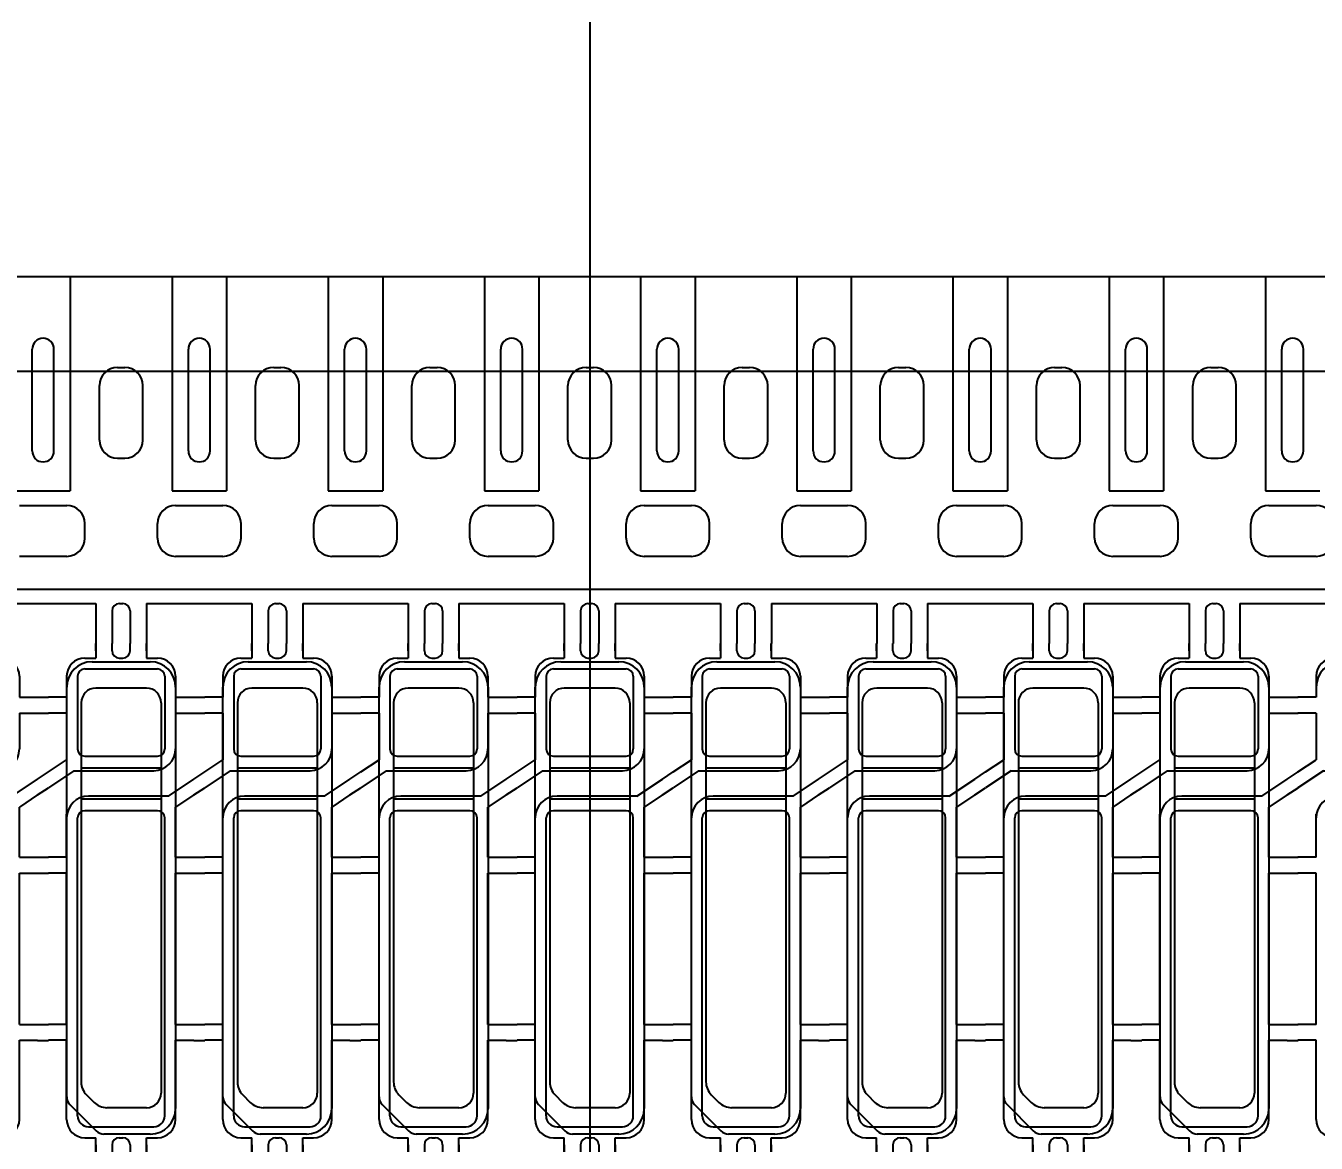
# Model space of a CAD drawing. Header units: millimetres. Extents: x -992 to 1678, y 98 to 1000.
# Drawn here: x -884.7 to -866.94, y 589.45 to 604.82 of the extents above; entities that cross this region are included whole.
import ezdxf

# ---------------------------------------------------------------- set-up
doc = ezdxf.new("R2010")
doc.units = ezdxf.units.MM
doc.header["$PDMODE"] = 3
doc.header["$PDSIZE"] = -1
doc.linetypes.add('CENTER', pattern=[10.16, 6.35, -1.27, 1.27, -1.27])
doc.linetypes.add('HIDDEN', pattern=[1.905, 1.27, -0.635])
doc.layers.get('DEFPOINTS').update_dxf_attribs({"color": 10})
for name, color, linetype in [('1', 3, 'Continuous'), ('b etching', 1, 'Continuous'), ('CEN', 8, 'CENTER'), ('DIM', 7, 'Continuous'), ('HID', 1, 'HIDDEN'), ('PPA', 2, 'Continuous')]:
    doc.layers.add(name, color=color, linetype=linetype)
doc.styles.add('SIMPLEX', font='simplex')
doc.styles.get("Standard").update_dxf_attribs({"font": 'txt.shx', "bigfont": 'chineset.shx'})
doc.dimstyles.new('ISO-25', dxfattribs={"dimtxt": 2.5, "dimasz": 2.5, "dimexe": 1.25, "dimexo": 0.625, "dimtad": 1, "dimtxsty": 'Standard', "dimcen": 2.5, "dimadec": 0, "dimazin": 0, "dimtfac": 1, "dimtmove": 0, "dimatfit": 3, "dimfxl": 0, "dimarcsym": 0})

# ---------------------------------------------------------------- blocks, each defined once
blk = doc.blocks.new('_OPEN30')
at = {"color": 0, "linetype": 'ByBlock'}
for p, q in [((-1, 0.2679), (0, 0)), ((0, 0), (-1, -0.2679)), ((0, 0), (-1, 0))]:
    blk.add_line(p, q, dxfattribs=at)
blk = doc.blocks.new('*D42')
at = {"layer": 'DEFPOINTS', "color": 0}
for p in [(-907.786, 618.552), (-876.936, 604.871), (-907.786, 600.871)]:
    blk.add_point(p, dxfattribs=at)
at = {"layer": 'DIM', "color": 0, "lineweight": -2}
for p, q in [((-907.786, 601.871), (-907.786, 619.552)), ((-876.936, 605.871), (-876.936, 619.552)), ((-905.786, 618.552), (-899.861, 618.552)), ((-878.936, 618.552), (-884.861, 618.552))]:
    blk.add_line(p, q, dxfattribs=at)
at = {"layer": 'DIM', "color": 0, "lineweight": -2, "xscale": 2, "yscale": 2, "zscale": 2, "rotation": 180}
blk.add_blockref('_OPEN30', (-907.786, 618.552), dxfattribs=at)
at = {"layer": 'DIM', "color": 0, "lineweight": -2, "xscale": 2, "yscale": 2, "zscale": 2}
blk.add_blockref('_OPEN30', (-876.936, 618.552), dxfattribs=at)
at = {"layer": 'DIM', "color": 0, "insert": (-892.361, 618.552), "char_height": 3, "attachment_point": 5, "style": 'SIMPLEX'}
blk.add_mtext('30,85', dxfattribs=at)
blk = doc.blocks.new('e1')
at = {"layer": '1'}
for p, q in [((-947.058, 906.581), (-947.058, 906.481)), ((-947.058, 906.481), (-947.058, 906.581)), ((-947.058, 906.581), (-947.058, 906.381)), ((-946.358, 906.581), (-946.358, 906.481)), ((-946.358, 906.481), (-946.358, 906.581)), ((-946.358, 906.581), (-946.358, 906.381)), ((-946.358, 906.381), (-946.208, 906.381)), ((-947.458, 906.131), (-947.458, 905.841)), ((-945.958, 906.131), (-945.958, 905.841)), ((-947.458, 905.841), (-947.708, 905.841)), ((-945.958, 905.841), (-945.708, 905.841)), ((-947.458, 905.621), (-947.708, 905.621)), ((-947.458, 905.621), (-947.458, 904.981)), ((-945.958, 905.621), (-945.958, 905.131)), ((-945.958, 905.621), (-945.708, 905.621)), ((-947.358, 904.831), (-946.258, 904.831)), ((-946.058, 904.481), (-947.158, 904.481)), ((-945.958, 903.641), (-945.958, 904.331)), ((-947.458, 903.641), (-947.458, 904.231)), ((-947.458, 903.641), (-947.708, 903.641)), ((-945.958, 903.641), (-945.708, 903.641)), ((-947.458, 903.421), (-947.708, 903.421)), ((-947.458, 901.341), (-947.458, 903.421)), ((-945.958, 901.341), (-945.958, 903.421)), ((-945.958, 903.421), (-945.708, 903.421)), ((-947.458, 901.341), (-947.708, 901.341)), ((-945.958, 901.341), (-945.708, 901.341)), ((-947.458, 901.121), (-947.708, 901.121)), ((-947.458, 900.031), (-947.458, 901.121)), ((-945.958, 900.031), (-945.958, 901.121)), ((-945.958, 901.121), (-945.708, 901.121)), ((-947.058, 899.581), (-947.058, 899.781)), ((-947.058, 899.581), (-947.058, 899.681)), ((-947.058, 899.681), (-947.058, 899.581)), ((-946.358, 899.781), (-946.208, 899.781)), ((-946.358, 899.581), (-946.358, 899.781)), ((-946.358, 899.581), (-946.358, 899.681)), ((-946.358, 899.681), (-946.358, 899.581))]:
    blk.add_line(p, q, dxfattribs=at)
at = {"layer": '1', "linetype": 'ByBlock'}
for p, q in [((-946.833, 906.481), (-946.833, 906.581)), ((-946.583, 906.481), (-946.583, 906.581)), ((-947.208, 906.381), (-947.058, 906.381)), ((-946.733, 906.381), (-946.683, 906.381)), ((-947.708, 904.814), (-947.458, 904.981)), ((-947.358, 904.831), (-947.708, 904.597)), ((-946.058, 904.481), (-945.708, 904.714)), ((-945.708, 904.497), (-945.958, 904.331)), ((-947.208, 899.781), (-947.058, 899.781)), ((-946.833, 899.681), (-946.833, 899.581)), ((-946.733, 899.781), (-946.683, 899.781)), ((-946.583, 899.681), (-946.583, 899.581))]:
    blk.add_line(p, q, dxfattribs=at)
for centre, start, end in [((-946.733, 906.481), 180, 270), ((-946.683, 906.481), 270, 0), ((-946.733, 899.681), 90, 180), ((-946.683, 899.681), 0, 90)]:
    blk.add_arc(centre, 0.1, start, end, dxfattribs=at)
at = {"layer": '1'}
for centre, radius, start, end in [((-947.208, 906.131), 0.25, 90, 180), ((-946.208, 906.131), 0.25, 0, 90), ((-946.258, 905.131), 0.3, 270, 0), ((-947.158, 904.181), 0.3, 90, 180), ((-947.208, 900.031), 0.25, 180, 270), ((-946.208, 900.031), 0.25, 270, 0)]:
    blk.add_arc(centre, radius, start, end, dxfattribs=at)
blk = doc.blocks.new('e2')
at = {"layer": 'b etching', "linetype": 'ByBlock'}
for p, q in [((-947.308, 906.131), (-947.308, 905.131)), ((-947.208, 906.231), (-946.208, 906.231)), ((-946.108, 906.131), (-946.108, 905.131)), ((-947.208, 905.031), (-946.208, 905.031)), ((-947.308, 900.081), (-947.308, 904.181)), ((-946.208, 904.281), (-947.208, 904.281)), ((-946.108, 900.081), (-946.108, 904.181)), ((-947.158, 899.931), (-946.258, 899.931))]:
    blk.add_line(p, q, dxfattribs=at)
for centre, radius, start, end in [((-947.208, 906.131), 0.1, 90, 180), ((-946.208, 906.131), 0.1, 360, 90), ((-947.208, 905.131), 0.1, 180, 270), ((-946.208, 905.131), 0.1, 270, 360), ((-947.208, 904.181), 0.1, 90, 180), ((-946.208, 904.181), 0.1, 0, 90), ((-947.158, 900.081), 0.15, 180, 270), ((-946.258, 900.081), 0.15, 270, 0)]:
    blk.add_arc(centre, radius, start, end, dxfattribs=at)

msp = doc.modelspace()

# ---------------------------------------------------------------- linework, layer by layer
at = {"layer": '1'}
for p, q in [((-906.78553085, 601.37062093), (-876.93553085, 601.37062093)), ((-884.61053085, 598.97062093), (-884.61053085, 600.37062093)), ((-884.61053085, 598.97062093), (-884.61053085, 600.37062093)), ((-884.31053085, 598.97062093), (-884.31053085, 600.37062093)), ((-884.31053085, 598.97062093), (-884.31053085, 600.37062093)), ((-882.46053085, 598.97062093), (-882.46053085, 600.37062093)), ((-882.46053085, 598.97062093), (-882.46053085, 600.37062093)), ((-882.16053085, 598.97062093), (-882.16053085, 600.37062093)), ((-882.16053085, 598.97062093), (-882.16053085, 600.37062093)), ((-880.31053085, 598.97062093), (-880.31053085, 600.37062093)), ((-880.31053085, 598.97062093), (-880.31053085, 600.37062093)), ((-880.01053085, 598.97062093), (-880.01053085, 600.37062093)), ((-880.01053085, 598.97062093), (-880.01053085, 600.37062093)), ((-878.16053085, 598.97062093), (-878.16053085, 600.37062093)), ((-878.16053085, 598.97062093), (-878.16053085, 600.37062093)), ((-877.86053085, 598.97062093), (-877.86053085, 600.37062093)), ((-877.86053085, 598.97062093), (-877.86053085, 600.37062093)), ((-876.01053085, 598.97062093), (-876.01053085, 600.37062093)), ((-876.01053085, 598.97062093), (-876.01053085, 600.37062093)), ((-875.71053085, 598.97062093), (-875.71053085, 600.37062093)), ((-875.71053085, 598.97062093), (-875.71053085, 600.37062093)), ((-873.86053085, 598.97062093), (-873.86053085, 600.37062093)), ((-873.86053085, 598.97062093), (-873.86053085, 600.37062093)), ((-873.56053085, 598.97062093), (-873.56053085, 600.37062093)), ((-873.56053085, 598.97062093), (-873.56053085, 600.37062093)), ((-871.71053085, 598.97062093), (-871.71053085, 600.37062093)), ((-871.71053085, 598.97062093), (-871.71053085, 600.37062093)), ((-871.41053085, 598.97062093), (-871.41053085, 600.37062093)), ((-871.41053085, 598.97062093), (-871.41053085, 600.37062093)), ((-869.56053085, 598.97062093), (-869.56053085, 600.37062093)), ((-869.56053085, 598.97062093), (-869.56053085, 600.37062093)), ((-869.26053085, 598.97062093), (-869.26053085, 600.37062093)), ((-869.26053085, 598.97062093), (-869.26053085, 600.37062093)), ((-867.41053085, 598.97062093), (-867.41053085, 600.37062093)), ((-867.41053085, 598.97062093), (-867.41053085, 600.37062093)), ((-867.11053085, 598.97062093), (-867.11053085, 600.37062093)), ((-867.11053085, 598.97062093), (-867.11053085, 600.37062093)), ((-883.43553085, 600.12062093), (-883.33553085, 600.12062093)), ((-881.28553085, 600.12062093), (-881.18553085, 600.12062093)), ((-879.13553085, 600.12062093), (-879.03553085, 600.12062093)), ((-876.98553085, 600.12062093), (-876.88553085, 600.12062093)), ((-874.83553085, 600.12062093), (-874.73553085, 600.12062093)), ((-872.68553085, 600.12062093), (-872.58553085, 600.12062093)), ((-870.53553085, 600.12062093), (-870.43553085, 600.12062093)), ((-868.38553085, 600.12062093), (-868.28553085, 600.12062093)), ((-883.68553085, 599.12062093), (-883.68553085, 599.87062093)), ((-883.08553085, 599.12062093), (-883.08553085, 599.87062093)), ((-881.53553085, 599.12062093), (-881.53553085, 599.87062093)), ((-880.93553085, 599.12062093), (-880.93553085, 599.87062093)), ((-879.38553085, 599.12062093), (-879.38553085, 599.87062093)), ((-878.78553085, 599.12062093), (-878.78553085, 599.87062093)), ((-877.23553085, 599.12062093), (-877.23553085, 599.87062093)), ((-876.63553085, 599.12062093), (-876.63553085, 599.87062093)), ((-875.08553085, 599.12062093), (-875.08553085, 599.87062093)), ((-874.48553085, 599.12062093), (-874.48553085, 599.87062093)), ((-872.93553085, 599.12062093), (-872.93553085, 599.87062093)), ((-872.33553085, 599.12062093), (-872.33553085, 599.87062093)), ((-870.78553085, 599.12062093), (-870.78553085, 599.87062093)), ((-870.18553085, 599.12062093), (-870.18553085, 599.87062093)), ((-868.63553085, 599.12062093), (-868.63553085, 599.87062093)), ((-868.03553085, 599.12062093), (-868.03553085, 599.87062093)), ((-883.43553085, 598.87062093), (-883.33553085, 598.87062093)), ((-881.28553085, 598.87062093), (-881.18553085, 598.87062093)), ((-879.13553085, 598.87062093), (-879.03553085, 598.87062093)), ((-876.98553085, 598.87062093), (-876.88553085, 598.87062093)), ((-874.83553085, 598.87062093), (-874.73553085, 598.87062093)), ((-872.68553085, 598.87062093), (-872.58553085, 598.87062093)), ((-870.53553085, 598.87062093), (-870.43553085, 598.87062093)), ((-868.38553085, 598.87062093), (-868.28553085, 598.87062093)), ((-884.78553085, 598.22062093), (-884.13553085, 598.22062093)), ((-882.63553085, 598.22062093), (-881.98553085, 598.22062093)), ((-880.48553085, 598.22062093), (-879.83553085, 598.22062093)), ((-878.33553085, 598.22062093), (-877.68553085, 598.22062093)), ((-876.18553085, 598.22062093), (-875.53553085, 598.22062093)), ((-874.03553085, 598.22062093), (-873.38553085, 598.22062093)), ((-871.88553085, 598.22062093), (-871.23553085, 598.22062093)), ((-869.73553085, 598.22062093), (-869.08553085, 598.22062093)), ((-867.58553085, 598.22062093), (-866.93553085, 598.22062093))]:
    msp.add_line(p, q, dxfattribs=at)
at = {"layer": '1', "linetype": 'ByBlock'}
for p, q in [((-876.93553085, 601.37062093), (-847.08553085, 601.37062093)), ((-883.88553085, 597.77062093), (-883.88553085, 597.97062093)), ((-882.88553085, 597.77062093), (-882.88553085, 597.97062093)), ((-881.73553085, 597.77062093), (-881.73553085, 597.97062093)), ((-880.73553085, 597.77062093), (-880.73553085, 597.97062093)), ((-879.58553085, 597.77062093), (-879.58553085, 597.97062093)), ((-878.58553085, 597.77062093), (-878.58553085, 597.97062093)), ((-877.43553085, 597.77062093), (-877.43553085, 597.97062093)), ((-876.43553085, 597.77062093), (-876.43553085, 597.97062093)), ((-875.28553085, 597.77062093), (-875.28553085, 597.97062093)), ((-874.28553085, 597.77062093), (-874.28553085, 597.97062093)), ((-873.13553085, 597.77062093), (-873.13553085, 597.97062093)), ((-872.13553085, 597.77062093), (-872.13553085, 597.97062093)), ((-870.98553085, 597.77062093), (-870.98553085, 597.97062093)), ((-869.98553085, 597.77062093), (-869.98553085, 597.97062093)), ((-868.83553085, 597.77062093), (-868.83553085, 597.97062093)), ((-867.83553085, 597.77062093), (-867.83553085, 597.97062093)), ((-884.13553085, 597.52062093), (-884.78553085, 597.52062093)), ((-881.98553085, 597.52062093), (-882.63553085, 597.52062093)), ((-879.83553085, 597.52062093), (-880.48553085, 597.52062093)), ((-877.68553085, 597.52062093), (-878.33553085, 597.52062093)), ((-875.53553085, 597.52062093), (-876.18553085, 597.52062093)), ((-873.38553085, 597.52062093), (-874.03553085, 597.52062093)), ((-871.23553085, 597.52062093), (-871.88553085, 597.52062093)), ((-869.08553085, 597.52062093), (-869.73553085, 597.52062093)), ((-866.93553085, 597.52062093), (-867.58553085, 597.52062093)), ((-885.18553085, 596.87062093), (-883.73553085, 596.87062093)), ((-883.73553085, 596.87062093), (-883.73553085, 596.32062093)), ((-883.41053085, 596.87062093), (-883.36053085, 596.87062093)), ((-883.03553085, 596.87062093), (-881.58553085, 596.87062093)), ((-883.03553085, 596.87062093), (-883.03553085, 596.32062093)), ((-881.58553085, 596.87062093), (-881.58553085, 596.32062093)), ((-881.26053085, 596.87062093), (-881.21053085, 596.87062093)), ((-880.88553085, 596.87062093), (-879.43553085, 596.87062093)), ((-880.88553085, 596.87062093), (-880.88553085, 596.32062093)), ((-879.43553085, 596.87062093), (-879.43553085, 596.32062093)), ((-879.11053085, 596.87062093), (-879.06053085, 596.87062093)), ((-878.73553085, 596.87062093), (-877.28553085, 596.87062093)), ((-878.73553085, 596.87062093), (-878.73553085, 596.32062093)), ((-877.28553085, 596.87062093), (-877.28553085, 596.32062093)), ((-876.96053085, 596.87062093), (-876.91053085, 596.87062093)), ((-876.58553085, 596.87062093), (-875.13553085, 596.87062093)), ((-876.58553085, 596.87062093), (-876.58553085, 596.32062093)), ((-875.13553085, 596.87062093), (-875.13553085, 596.32062093)), ((-874.81053085, 596.87062093), (-874.76053085, 596.87062093)), ((-874.43553085, 596.87062093), (-872.98553085, 596.87062093)), ((-874.43553085, 596.87062093), (-874.43553085, 596.32062093)), ((-872.98553085, 596.87062093), (-872.98553085, 596.32062093)), ((-872.66053085, 596.87062093), (-872.61053085, 596.87062093)), ((-872.28553085, 596.87062093), (-870.83553085, 596.87062093)), ((-872.28553085, 596.87062093), (-872.28553085, 596.32062093)), ((-870.83553085, 596.87062093), (-870.83553085, 596.32062093)), ((-870.51053085, 596.87062093), (-870.46053085, 596.87062093)), ((-870.13553085, 596.87062093), (-868.68553085, 596.87062093)), ((-870.13553085, 596.87062093), (-870.13553085, 596.32062093)), ((-868.68553085, 596.87062093), (-868.68553085, 596.32062093)), ((-868.36053085, 596.87062093), (-868.31053085, 596.87062093)), ((-867.98553085, 596.87062093), (-866.53553085, 596.87062093)), ((-867.98553085, 596.87062093), (-867.98553085, 596.32062093)), ((-883.51053085, 596.77062093), (-883.51053085, 596.32062093)), ((-883.26053085, 596.77062093), (-883.26053085, 596.32062093)), ((-881.36053085, 596.77062093), (-881.36053085, 596.32062093)), ((-881.11053085, 596.77062093), (-881.11053085, 596.32062093)), ((-879.21053085, 596.77062093), (-879.21053085, 596.32062093)), ((-878.96053085, 596.77062093), (-878.96053085, 596.32062093)), ((-877.06053085, 596.77062093), (-877.06053085, 596.32062093)), ((-876.81053085, 596.77062093), (-876.81053085, 596.32062093)), ((-874.91053085, 596.77062093), (-874.91053085, 596.32062093)), ((-874.66053085, 596.77062093), (-874.66053085, 596.32062093)), ((-872.76053085, 596.77062093), (-872.76053085, 596.32062093)), ((-872.51053085, 596.77062093), (-872.51053085, 596.32062093)), ((-870.61053085, 596.77062093), (-870.61053085, 596.32062093)), ((-870.36053085, 596.77062093), (-870.36053085, 596.32062093)), ((-868.46053085, 596.77062093), (-868.46053085, 596.32062093)), ((-868.21053085, 596.77062093), (-868.21053085, 596.32062093)), ((-884.53553085, 595.58062093), (-884.38553085, 595.58062093)), ((-882.38553085, 595.58062093), (-882.23553085, 595.58062093)), ((-880.23553085, 595.58062093), (-880.08553085, 595.58062093)), ((-878.08553085, 595.58062093), (-877.93553085, 595.58062093)), ((-875.93553085, 595.58062093), (-875.78553085, 595.58062093)), ((-873.78553085, 595.58062093), (-873.63553085, 595.58062093)), ((-871.63553085, 595.58062093), (-871.48553085, 595.58062093)), ((-869.48553085, 595.58062093), (-869.33553085, 595.58062093)), ((-867.33553085, 595.58062093), (-867.18553085, 595.58062093)), ((-884.53553085, 595.36062093), (-884.38553085, 595.36062093)), ((-882.38553085, 595.36062093), (-882.23553085, 595.36062093)), ((-880.23553085, 595.36062093), (-880.08553085, 595.36062093)), ((-878.08553085, 595.36062093), (-877.93553085, 595.36062093)), ((-875.93553085, 595.36062093), (-875.78553085, 595.36062093)), ((-873.78553085, 595.36062093), (-873.63553085, 595.36062093)), ((-871.63553085, 595.36062093), (-871.48553085, 595.36062093)), ((-869.48553085, 595.36062093), (-869.33553085, 595.36062093)), ((-867.33553085, 595.36062093), (-867.18553085, 595.36062093)), ((-884.53553085, 594.45395426), (-884.38553085, 594.55395426)), ((-882.38553085, 594.45395426), (-882.23553085, 594.55395426)), ((-880.23553085, 594.45395426), (-880.08553085, 594.55395426)), ((-878.08553085, 594.45395426), (-877.93553085, 594.55395426)), ((-875.93553085, 594.45395426), (-875.78553085, 594.55395426)), ((-873.78553085, 594.45395426), (-873.63553085, 594.55395426)), ((-871.63553085, 594.45395426), (-871.48553085, 594.55395426)), ((-869.48553085, 594.45395426), (-869.33553085, 594.55395426)), ((-867.33553085, 594.45395426), (-867.18553085, 594.55395426)), ((-884.53553085, 594.23728759), (-884.38553085, 594.33728759)), ((-882.38553085, 594.23728759), (-882.23553085, 594.33728759)), ((-880.23553085, 594.23728759), (-880.08553085, 594.33728759)), ((-878.08553085, 594.23728759), (-877.93553085, 594.33728759)), ((-875.93553085, 594.23728759), (-875.78553085, 594.33728759)), ((-873.78553085, 594.23728759), (-873.63553085, 594.33728759)), ((-871.63553085, 594.23728759), (-871.48553085, 594.33728759)), ((-869.48553085, 594.23728759), (-869.33553085, 594.33728759)), ((-867.33553085, 594.23728759), (-867.18553085, 594.33728759)), ((-884.53553085, 593.38062093), (-884.38553085, 593.38062093)), ((-882.38553085, 593.38062093), (-882.23553085, 593.38062093)), ((-880.23553085, 593.38062093), (-880.08553085, 593.38062093)), ((-878.08553085, 593.38062093), (-877.93553085, 593.38062093)), ((-875.93553085, 593.38062093), (-875.78553085, 593.38062093)), ((-873.78553085, 593.38062093), (-873.63553085, 593.38062093)), ((-871.63553085, 593.38062093), (-871.48553085, 593.38062093)), ((-869.48553085, 593.38062093), (-869.33553085, 593.38062093)), ((-867.33553085, 593.38062093), (-867.18553085, 593.38062093)), ((-884.53553085, 593.16062093), (-884.38553085, 593.16062093)), ((-882.38553085, 593.16062093), (-882.23553085, 593.16062093)), ((-880.23553085, 593.16062093), (-880.08553085, 593.16062093)), ((-878.08553085, 593.16062093), (-877.93553085, 593.16062093)), ((-875.93553085, 593.16062093), (-875.78553085, 593.16062093)), ((-873.78553085, 593.16062093), (-873.63553085, 593.16062093)), ((-871.63553085, 593.16062093), (-871.48553085, 593.16062093)), ((-869.48553085, 593.16062093), (-869.33553085, 593.16062093)), ((-867.33553085, 593.16062093), (-867.18553085, 593.16062093)), ((-884.53553085, 591.08062093), (-884.38553085, 591.08062093)), ((-882.38553085, 591.08062093), (-882.23553085, 591.08062093)), ((-880.23553085, 591.08062093), (-880.08553085, 591.08062093)), ((-878.08553085, 591.08062093), (-877.93553085, 591.08062093)), ((-875.93553085, 591.08062093), (-875.78553085, 591.08062093)), ((-873.78553085, 591.08062093), (-873.63553085, 591.08062093)), ((-871.63553085, 591.08062093), (-871.48553085, 591.08062093)), ((-869.48553085, 591.08062093), (-869.33553085, 591.08062093)), ((-867.33553085, 591.08062093), (-867.18553085, 591.08062093)), ((-884.53553085, 590.86062093), (-884.38553085, 590.86062093)), ((-882.38553085, 590.86062093), (-882.23553085, 590.86062093)), ((-880.23553085, 590.86062093), (-880.08553085, 590.86062093)), ((-878.08553085, 590.86062093), (-877.93553085, 590.86062093)), ((-875.93553085, 590.86062093), (-875.78553085, 590.86062093)), ((-873.78553085, 590.86062093), (-873.63553085, 590.86062093)), ((-871.63553085, 590.86062093), (-871.48553085, 590.86062093)), ((-869.48553085, 590.86062093), (-869.33553085, 590.86062093)), ((-867.33553085, 590.86062093), (-867.18553085, 590.86062093))]:
    msp.add_line(p, q, dxfattribs=at)
at = {"layer": '1'}
for centre, radius, start, end in [((-884.46053085, 600.37062093), 0.15, 0, 180), ((-884.46053085, 600.37062093), 0.15, 0, 180), ((-882.31053085, 600.37062093), 0.15, 0, 180), ((-882.31053085, 600.37062093), 0.15, 0, 180), ((-880.16053085, 600.37062093), 0.15, 0, 180), ((-880.16053085, 600.37062093), 0.15, 0, 180), ((-878.01053085, 600.37062093), 0.15, 0, 180), ((-878.01053085, 600.37062093), 0.15, 0, 180), ((-875.86053085, 600.37062093), 0.15, 0, 180), ((-875.86053085, 600.37062093), 0.15, 0, 180), ((-873.71053085, 600.37062093), 0.15, 0, 180), ((-873.71053085, 600.37062093), 0.15, 0, 180), ((-871.56053085, 600.37062093), 0.15, 0, 180), ((-871.56053085, 600.37062093), 0.15, 0, 180), ((-869.41053085, 600.37062093), 0.15, 0, 180), ((-869.41053085, 600.37062093), 0.15, 0, 180), ((-867.26053085, 600.37062093), 0.15, 0, 180), ((-867.26053085, 600.37062093), 0.15, 0, 180), ((-883.43553085, 599.87062093), 0.25, 90, 180), ((-883.33553085, 599.87062093), 0.25, 0, 90), ((-881.28553085, 599.87062093), 0.25, 90, 180), ((-881.18553085, 599.87062093), 0.25, 0, 90), ((-879.13553085, 599.87062093), 0.25, 90, 180), ((-879.03553085, 599.87062093), 0.25, 0, 90), ((-876.98553085, 599.87062093), 0.25, 90, 180), ((-876.88553085, 599.87062093), 0.25, 0, 90), ((-874.83553085, 599.87062093), 0.25, 90, 180), ((-874.73553085, 599.87062093), 0.25, 0, 90), ((-872.68553085, 599.87062093), 0.25, 90, 180), ((-872.58553085, 599.87062093), 0.25, 0, 90), ((-870.53553085, 599.87062093), 0.25, 90, 180), ((-870.43553085, 599.87062093), 0.25, 0, 90), ((-868.38553085, 599.87062093), 0.25, 90, 180), ((-868.28553085, 599.87062093), 0.25, 0, 90), ((-884.46053085, 598.97062093), 0.15, 180, 0), ((-884.46053085, 598.97062093), 0.15, 180, 0), ((-883.43553085, 599.12062093), 0.25, 180, 270), ((-883.33553085, 599.12062093), 0.25, 270, 0), ((-882.31053085, 598.97062093), 0.15, 180, 0), ((-882.31053085, 598.97062093), 0.15, 180, 0), ((-881.28553085, 599.12062093), 0.25, 180, 270), ((-881.18553085, 599.12062093), 0.25, 270, 0), ((-880.16053085, 598.97062093), 0.15, 180, 0), ((-880.16053085, 598.97062093), 0.15, 180, 0), ((-879.13553085, 599.12062093), 0.25, 180, 270), ((-879.03553085, 599.12062093), 0.25, 270, 0), ((-878.01053085, 598.97062093), 0.15, 180, 0), ((-878.01053085, 598.97062093), 0.15, 180, 0), ((-876.98553085, 599.12062093), 0.25, 180, 270), ((-876.88553085, 599.12062093), 0.25, 270, 0), ((-875.86053085, 598.97062093), 0.15, 180, 0), ((-875.86053085, 598.97062093), 0.15, 180, 0), ((-874.83553085, 599.12062093), 0.25, 180, 270), ((-874.73553085, 599.12062093), 0.25, 270, 0), ((-873.71053085, 598.97062093), 0.15, 180, 0), ((-873.71053085, 598.97062093), 0.15, 180, 0), ((-872.68553085, 599.12062093), 0.25, 180, 270), ((-872.58553085, 599.12062093), 0.25, 270, 0), ((-871.56053085, 598.97062093), 0.15, 180, 0), ((-871.56053085, 598.97062093), 0.15, 180, 0), ((-870.53553085, 599.12062093), 0.25, 180, 270), ((-870.43553085, 599.12062093), 0.25, 270, 0), ((-869.41053085, 598.97062093), 0.15, 180, 0), ((-869.41053085, 598.97062093), 0.15, 180, 0), ((-868.38553085, 599.12062093), 0.25, 180, 270), ((-868.28553085, 599.12062093), 0.25, 270, 0), ((-867.26053085, 598.97062093), 0.15, 180, 0), ((-867.26053085, 598.97062093), 0.15, 180, 0)]:
    msp.add_arc(centre, radius, start, end, dxfattribs=at)
at = {"layer": '1', "linetype": 'ByBlock'}
for centre, radius, start, end in [((-884.13553085, 597.97062093), 0.25, 0, 90), ((-882.63553085, 597.97062093), 0.25, 90, 180), ((-881.98553085, 597.97062093), 0.25, 0, 90), ((-880.48553085, 597.97062093), 0.25, 90, 180), ((-879.83553085, 597.97062093), 0.25, 0, 90), ((-878.33553085, 597.97062093), 0.25, 90, 180), ((-877.68553085, 597.97062093), 0.25, 0, 90), ((-876.18553085, 597.97062093), 0.25, 90, 180), ((-875.53553085, 597.97062093), 0.25, 0, 90), ((-874.03553085, 597.97062093), 0.25, 90, 180), ((-873.38553085, 597.97062093), 0.25, 0, 90), ((-871.88553085, 597.97062093), 0.25, 90, 180), ((-871.23553085, 597.97062093), 0.25, 0, 90), ((-869.73553085, 597.97062093), 0.25, 90, 180), ((-869.08553085, 597.97062093), 0.25, 0, 90), ((-867.58553085, 597.97062093), 0.25, 90, 180), ((-866.93553085, 597.97062093), 0.25, 0, 90), ((-884.13553085, 597.77062093), 0.25, 270, 0), ((-882.63553085, 597.77062093), 0.25, 180, 270), ((-881.98553085, 597.77062093), 0.25, 270, 0), ((-880.48553085, 597.77062093), 0.25, 180, 270), ((-879.83553085, 597.77062093), 0.25, 270, 0), ((-878.33553085, 597.77062093), 0.25, 180, 270), ((-877.68553085, 597.77062093), 0.25, 270, 0), ((-876.18553085, 597.77062093), 0.25, 180, 270), ((-875.53553085, 597.77062093), 0.25, 270, 0), ((-874.03553085, 597.77062093), 0.25, 180, 270), ((-873.38553085, 597.77062093), 0.25, 270, 0), ((-871.88553085, 597.77062093), 0.25, 180, 270), ((-871.23553085, 597.77062093), 0.25, 270, 0), ((-869.73553085, 597.77062093), 0.25, 180, 270), ((-869.08553085, 597.77062093), 0.25, 270, 0), ((-867.58553085, 597.77062093), 0.25, 180, 270), ((-866.93553085, 597.77062093), 0.25, 270, 0), ((-883.41053085, 596.77062093), 0.1, 90, 180), ((-883.36053085, 596.77062093), 0.1, 0, 90), ((-881.26053085, 596.77062093), 0.1, 90, 180), ((-881.21053085, 596.77062093), 0.1, 0, 90), ((-879.11053085, 596.77062093), 0.1, 90, 180), ((-879.06053085, 596.77062093), 0.1, 0, 90), ((-876.96053085, 596.77062093), 0.1, 90, 180), ((-876.91053085, 596.77062093), 0.1, 0, 90), ((-874.81053085, 596.77062093), 0.1, 90, 180), ((-874.76053085, 596.77062093), 0.1, 0, 90), ((-872.66053085, 596.77062093), 0.1, 90, 180), ((-872.61053085, 596.77062093), 0.1, 0, 90), ((-870.51053085, 596.77062093), 0.1, 90, 180), ((-870.46053085, 596.77062093), 0.1, 0, 90), ((-868.36053085, 596.77062093), 0.1, 90, 180), ((-868.31053085, 596.77062093), 0.1, 0, 90)]:
    msp.add_arc(centre, radius, start, end, dxfattribs=at)
at = {"layer": 'CEN', "linetype": 'ByBlock'}
for p, q in [((-876.93553085, 604.87062093), (-876.93553085, 537.87062093)), ((-906.06053085, 600.07062093), (-663.71053085, 600.07062093))]:
    msp.add_line(p, q, dxfattribs=at)
at = {"layer": 'HID', "linetype": 'ByBlock'}
msp.add_line((-901.88553085, 597.07062093), (-851.98553085, 597.07062093), dxfattribs=at)
at = {"layer": 'PPA', "linetype": 'ByBlock'}
for p, q in [((-884.08553085, 601.37062093), (-884.08553085, 598.42062093)), ((-882.68553085, 601.37062093), (-882.68553085, 598.42062093)), ((-881.93553085, 601.37062093), (-881.93553085, 598.42062093)), ((-880.53553085, 601.37062093), (-880.53553085, 598.42062093)), ((-879.78553085, 601.37062093), (-879.78553085, 598.42062093)), ((-878.38553085, 601.37062093), (-878.38553085, 598.42062093)), ((-877.63553085, 601.37062093), (-877.63553085, 598.42062093)), ((-876.23553085, 601.37062093), (-876.23553085, 598.42062093)), ((-875.48553085, 601.37062093), (-875.48553085, 598.42062093)), ((-874.08553085, 601.37062093), (-874.08553085, 598.42062093)), ((-873.33553085, 601.37062093), (-873.33553085, 598.42062093)), ((-871.93553085, 601.37062093), (-871.93553085, 598.42062093)), ((-871.18553085, 601.37062093), (-871.18553085, 598.42062093)), ((-869.78553085, 601.37062093), (-869.78553085, 598.42062093)), ((-869.03553085, 601.37062093), (-869.03553085, 598.42062093)), ((-867.63553085, 601.37062093), (-867.63553085, 598.42062093)), ((-884.83553085, 598.42062093), (-884.08553085, 598.42062093)), ((-882.68553085, 598.42062093), (-881.93553085, 598.42062093)), ((-880.53553085, 598.42062093), (-879.78553085, 598.42062093)), ((-878.38553085, 598.42062093), (-877.63553085, 598.42062093)), ((-876.23553085, 598.42062093), (-875.48553085, 598.42062093)), ((-874.08553085, 598.42062093), (-873.33553085, 598.42062093)), ((-871.93553085, 598.42062093), (-871.18553085, 598.42062093)), ((-869.78553085, 598.42062093), (-869.03553085, 598.42062093)), ((-867.63553085, 598.42062093), (-866.88553085, 598.42062093)), ((-883.78553085, 596.07062093), (-882.98553085, 596.07062093)), ((-881.63553085, 596.07062093), (-880.83553085, 596.07062093)), ((-879.48553085, 596.07062093), (-878.68553085, 596.07062093)), ((-877.33553085, 596.07062093), (-876.53553085, 596.07062093)), ((-875.18553085, 596.07062093), (-874.38553085, 596.07062093)), ((-873.03553085, 596.07062093), (-872.23553085, 596.07062093)), ((-870.88553085, 596.07062093), (-870.08553085, 596.07062093)), ((-868.73553085, 596.07062093), (-867.93553085, 596.07062093)), ((-884.13553085, 590.08275296), (-884.13553085, 595.72062093)), ((-883.03553085, 595.70698456), (-883.73553085, 595.70698456)), ((-882.63553085, 595.72062093), (-882.63553085, 589.92062093)), ((-881.98553085, 590.08275296), (-881.98553085, 595.72062093)), ((-880.88553085, 595.70698456), (-881.58553085, 595.70698456)), ((-880.48553085, 595.72062093), (-880.48553085, 589.92062093)), ((-879.83553085, 590.08275296), (-879.83553085, 595.72062093)), ((-878.73553085, 595.70698456), (-879.43553085, 595.70698456)), ((-878.33553085, 595.72062093), (-878.33553085, 589.92062093)), ((-877.68553085, 590.08275296), (-877.68553085, 595.72062093)), ((-876.58553085, 595.70698456), (-877.28553085, 595.70698456)), ((-876.18553085, 595.72062093), (-876.18553085, 589.92062093)), ((-875.53553085, 590.08275296), (-875.53553085, 595.72062093)), ((-874.43553085, 595.70698456), (-875.13553085, 595.70698456)), ((-874.03553085, 595.72062093), (-874.03553085, 589.92062093)), ((-873.38553085, 590.08275296), (-873.38553085, 595.72062093)), ((-872.28553085, 595.70698456), (-872.98553085, 595.70698456)), ((-871.88553085, 595.72062093), (-871.88553085, 589.92062093)), ((-871.23553085, 590.08275296), (-871.23553085, 595.72062093)), ((-870.13553085, 595.70698456), (-870.83553085, 595.70698456)), ((-869.73553085, 595.72062093), (-869.73553085, 589.92062093)), ((-869.08553085, 590.08275296), (-869.08553085, 595.72062093)), ((-867.98553085, 595.70698456), (-868.68553085, 595.70698456)), ((-867.58553085, 595.72062093), (-867.58553085, 589.92062093)), ((-883.93553085, 595.50698456), (-883.93553085, 590.28781068)), ((-882.83553085, 595.50698456), (-882.83553085, 590.13425729)), ((-881.78553085, 595.50698456), (-881.78553085, 590.28781068)), ((-880.68553085, 595.50698456), (-880.68553085, 590.13425729)), ((-879.63553085, 595.50698456), (-879.63553085, 590.28781068)), ((-878.53553085, 595.50698456), (-878.53553085, 590.13425729)), ((-877.48553085, 595.50698456), (-877.48553085, 590.28781068)), ((-876.38553085, 595.50698456), (-876.38553085, 590.13425729)), ((-875.33553085, 595.50698456), (-875.33553085, 590.28781068)), ((-874.23553085, 595.50698456), (-874.23553085, 590.13425729)), ((-873.18553085, 595.50698456), (-873.18553085, 590.28781068)), ((-872.08553085, 595.50698456), (-872.08553085, 590.13425729)), ((-871.03553085, 595.50698456), (-871.03553085, 590.28781068)), ((-869.93553085, 595.50698456), (-869.93553085, 590.13425729)), ((-868.88553085, 595.50698456), (-868.88553085, 590.28781068)), ((-867.78553085, 595.50698456), (-867.78553085, 590.13425729)), ((-883.93553085, 594.61062093), (-882.83553085, 594.61062093)), ((-881.78553085, 594.61062093), (-880.68553085, 594.61062093)), ((-879.63553085, 594.61062093), (-878.53553085, 594.61062093)), ((-877.48553085, 594.61062093), (-876.38553085, 594.61062093)), ((-875.33553085, 594.61062093), (-874.23553085, 594.61062093)), ((-873.18553085, 594.61062093), (-872.08553085, 594.61062093)), ((-871.03553085, 594.61062093), (-869.93553085, 594.61062093)), ((-868.88553085, 594.61062093), (-867.78553085, 594.61062093)), ((-882.83553085, 594.18062093), (-883.93553085, 594.18062093)), ((-880.68553085, 594.18062093), (-881.78553085, 594.18062093)), ((-878.53553085, 594.18062093), (-879.63553085, 594.18062093)), ((-876.38553085, 594.18062093), (-877.48553085, 594.18062093)), ((-874.23553085, 594.18062093), (-875.33553085, 594.18062093)), ((-872.08553085, 594.18062093), (-873.18553085, 594.18062093)), ((-869.93553085, 594.18062093), (-871.03553085, 594.18062093)), ((-867.78553085, 594.18062093), (-868.88553085, 594.18062093)), ((-883.86230754, 590.11103399), (-883.75875415, 590.0074806)), ((-881.71230754, 590.11103399), (-881.60875415, 590.0074806)), ((-879.56230754, 590.11103399), (-879.45875415, 590.0074806)), ((-877.41230754, 590.11103399), (-877.30875415, 590.0074806)), ((-875.26230754, 590.11103399), (-875.15875415, 590.0074806)), ((-873.11230754, 590.11103399), (-873.00875415, 590.0074806)), ((-870.96230754, 590.11103399), (-870.85875415, 590.0074806)), ((-868.81230754, 590.11103399), (-868.70875415, 590.0074806)), ((-884.09159687, 589.97668695), (-883.72946483, 589.61455491)), ((-883.03553085, 589.93425729), (-883.58197746, 589.93425729)), ((-881.94159687, 589.97668695), (-881.57946483, 589.61455491)), ((-880.88553085, 589.93425729), (-881.43197746, 589.93425729)), ((-879.79159687, 589.97668695), (-879.42946483, 589.61455491)), ((-878.73553085, 589.93425729), (-879.28197746, 589.93425729)), ((-877.64159687, 589.97668695), (-877.27946483, 589.61455491)), ((-876.58553085, 589.93425729), (-877.13197746, 589.93425729)), ((-875.49159687, 589.97668695), (-875.12946483, 589.61455491)), ((-874.43553085, 589.93425729), (-874.98197746, 589.93425729)), ((-873.34159687, 589.97668695), (-872.97946483, 589.61455491)), ((-872.28553085, 589.93425729), (-872.83197746, 589.93425729)), ((-871.19159687, 589.97668695), (-870.82946483, 589.61455491)), ((-870.13553085, 589.93425729), (-870.68197746, 589.93425729)), ((-869.04159687, 589.97668695), (-868.67946483, 589.61455491)), ((-867.98553085, 589.93425729), (-868.53197746, 589.93425729)), ((-882.98553085, 589.57062093), (-883.62339881, 589.57062093)), ((-880.83553085, 589.57062093), (-881.47339881, 589.57062093)), ((-878.68553085, 589.57062093), (-879.32339881, 589.57062093)), ((-876.53553085, 589.57062093), (-877.17339881, 589.57062093)), ((-874.38553085, 589.57062093), (-875.02339881, 589.57062093)), ((-872.23553085, 589.57062093), (-872.87339881, 589.57062093)), ((-870.08553085, 589.57062093), (-870.72339881, 589.57062093)), ((-867.93553085, 589.57062093), (-868.57339881, 589.57062093))]:
    msp.add_line(p, q, dxfattribs=at)
for centre, radius, start, end in [((-883.78553085, 595.72062093), 0.35, 90, 180), ((-882.98553085, 595.72062093), 0.35, 0, 90), ((-881.63553085, 595.72062093), 0.35, 90, 180), ((-880.83553085, 595.72062093), 0.35, 0, 90), ((-879.48553085, 595.72062093), 0.35, 90, 180), ((-878.68553085, 595.72062093), 0.35, 0, 90), ((-877.33553085, 595.72062093), 0.35, 90, 180), ((-876.53553085, 595.72062093), 0.35, 0, 90), ((-875.18553085, 595.72062093), 0.35, 90, 180), ((-874.38553085, 595.72062093), 0.35, 0, 90), ((-873.03553085, 595.72062093), 0.35, 90, 180), ((-872.23553085, 595.72062093), 0.35, 0, 90), ((-870.88553085, 595.72062093), 0.35, 90, 180), ((-870.08553085, 595.72062093), 0.35, 0, 90), ((-868.73553085, 595.72062093), 0.35, 90, 180), ((-867.93553085, 595.72062093), 0.35, 0, 90), ((-866.58553085, 595.72062093), 0.35, 90, 180), ((-883.73553085, 595.50698456), 0.2, 90, 180), ((-883.03553085, 595.50698456), 0.2, 0, 90), ((-881.58553085, 595.50698456), 0.2, 90, 180), ((-880.88553085, 595.50698456), 0.2, 0, 90), ((-879.43553085, 595.50698456), 0.2, 90, 180), ((-878.73553085, 595.50698456), 0.2, 0, 90), ((-877.28553085, 595.50698456), 0.2, 90, 180), ((-876.58553085, 595.50698456), 0.2, 0, 90), ((-875.13553085, 595.50698456), 0.2, 90, 180), ((-874.43553085, 595.50698456), 0.2, 0, 90), ((-872.98553085, 595.50698456), 0.2, 90, 180), ((-872.28553085, 595.50698456), 0.2, 0, 90), ((-870.83553085, 595.50698456), 0.2, 90, 180), ((-870.13553085, 595.50698456), 0.2, 0, 90), ((-868.68553085, 595.50698456), 0.2, 90, 180), ((-867.98553085, 595.50698456), 0.2, 0, 90), ((-883.68553085, 590.28781068), 0.25, 180, 225), ((-881.53553085, 590.28781068), 0.25, 180, 225), ((-879.38553085, 590.28781068), 0.25, 180, 225), ((-877.23553085, 590.28781068), 0.25, 180, 225), ((-875.08553085, 590.28781068), 0.25, 180, 225), ((-872.93553085, 590.28781068), 0.25, 180, 225), ((-870.78553085, 590.28781068), 0.25, 180, 225), ((-868.63553085, 590.28781068), 0.25, 180, 225), ((-883.98553085, 590.08275296), 0.15, 180, 225), ((-883.03553085, 590.13425729), 0.2, 270, 0), ((-881.83553085, 590.08275296), 0.15, 180, 225), ((-880.88553085, 590.13425729), 0.2, 270, 0), ((-879.68553085, 590.08275296), 0.15, 180, 225), ((-878.73553085, 590.13425729), 0.2, 270, 0), ((-877.53553085, 590.08275296), 0.15, 180, 225), ((-876.58553085, 590.13425729), 0.2, 270, 0), ((-875.38553085, 590.08275296), 0.15, 180, 225), ((-874.43553085, 590.13425729), 0.2, 270, 0), ((-873.23553085, 590.08275296), 0.15, 180, 225), ((-872.28553085, 590.13425729), 0.2, 270, 0), ((-871.08553085, 590.08275296), 0.15, 180, 225), ((-870.13553085, 590.13425729), 0.2, 270, 0), ((-868.93553085, 590.08275296), 0.15, 180, 225), ((-867.98553085, 590.13425729), 0.2, 270, 0), ((-883.58197746, 590.18425729), 0.25, 225, 270), ((-882.98553085, 589.92062093), 0.35, 270, 0), ((-881.43197746, 590.18425729), 0.25, 225, 270), ((-880.83553085, 589.92062093), 0.35, 270, 0), ((-879.28197746, 590.18425729), 0.25, 225, 270), ((-878.68553085, 589.92062093), 0.35, 270, 0), ((-877.13197746, 590.18425729), 0.25, 225, 270), ((-876.53553085, 589.92062093), 0.35, 270, 0), ((-874.98197746, 590.18425729), 0.25, 225, 270), ((-874.38553085, 589.92062093), 0.35, 270, 0), ((-872.83197746, 590.18425729), 0.25, 225, 270), ((-872.23553085, 589.92062093), 0.35, 270, 0), ((-870.68197746, 590.18425729), 0.25, 225, 270), ((-870.08553085, 589.92062093), 0.35, 270, 0), ((-868.53197746, 590.18425729), 0.25, 225, 270), ((-867.93553085, 589.92062093), 0.35, 270, 0), ((-883.62339881, 589.72062093), 0.15, 225, 270), ((-881.47339881, 589.72062093), 0.15, 225, 270), ((-879.32339881, 589.72062093), 0.15, 225, 270), ((-877.17339881, 589.72062093), 0.15, 225, 270), ((-875.02339881, 589.72062093), 0.15, 225, 270), ((-872.87339881, 589.72062093), 0.15, 225, 270), ((-870.72339881, 589.72062093), 0.15, 225, 270), ((-868.57339881, 589.72062093), 0.15, 225, 270)]:
    msp.add_arc(centre, radius, start, end, dxfattribs=at)

# ---------------------------------------------------------------- block references
at = {"linetype": 'ByBlock'}
for name, p in [('e1', (61.17201547, -310.26006667)), ('e1', (63.32201547, -310.26006667)), ('e1', (65.47201547, -310.26006667)), ('e1', (67.62201547, -310.26006667)), ('e1', (69.77201547, -310.26006667)), ('e1', (71.92201547, -310.26006667)), ('e1', (74.07201547, -310.26006667)), ('e1', (76.22201547, -310.26006667)), ('e1', (78.37201547, -310.26006667)), ('e1', (80.52201547, -310.26006667)), ('e2', (63.32201547, -310.26006667)), ('e2', (65.47201547, -310.26006667)), ('e2', (67.62201547, -310.26006667)), ('e2', (69.77201547, -310.26006667)), ('e2', (71.92201547, -310.26006667)), ('e2', (74.07201547, -310.26006667)), ('e2', (76.22201547, -310.26006667)), ('e2', (78.37201547, -310.26006667))]:
    msp.add_blockref(name, p, dxfattribs=at)

# ---------------------------------------------------------------- dimensions: what is measured, and where the dimension line sits
at = {"layer": 'DIM'}
dim = msp.add_linear_dim(base=(-907.7855308486, 618.5515792534), p1=(-876.9355308486, 604.870620928), p2=(-907.7855308486, 600.870620928), dimstyle='ISO-25', override={"dimtxt": 3, "dimasz": 2, "dimexe": 1, "dimexo": 1, "dimgap": 1.5, "dimtad": 0, "dimdec": 8, "dimtxsty": 'SIMPLEX', "dimblk1": 'OPEN30', "dimblk2": 'OPEN30', "dimsah": 1, "dimtp": 0.05, "dimtm": 0.05, "dimtfac": 0.5, "dimtdec": 8}, dxfattribs=at)
dim.commit()
dim.dimension.update_dxf_attribs({"geometry": '*D42', "text_midpoint": (-892.3605308486, 618.5515792534)})

doc.saveas('drawing.dxf')
